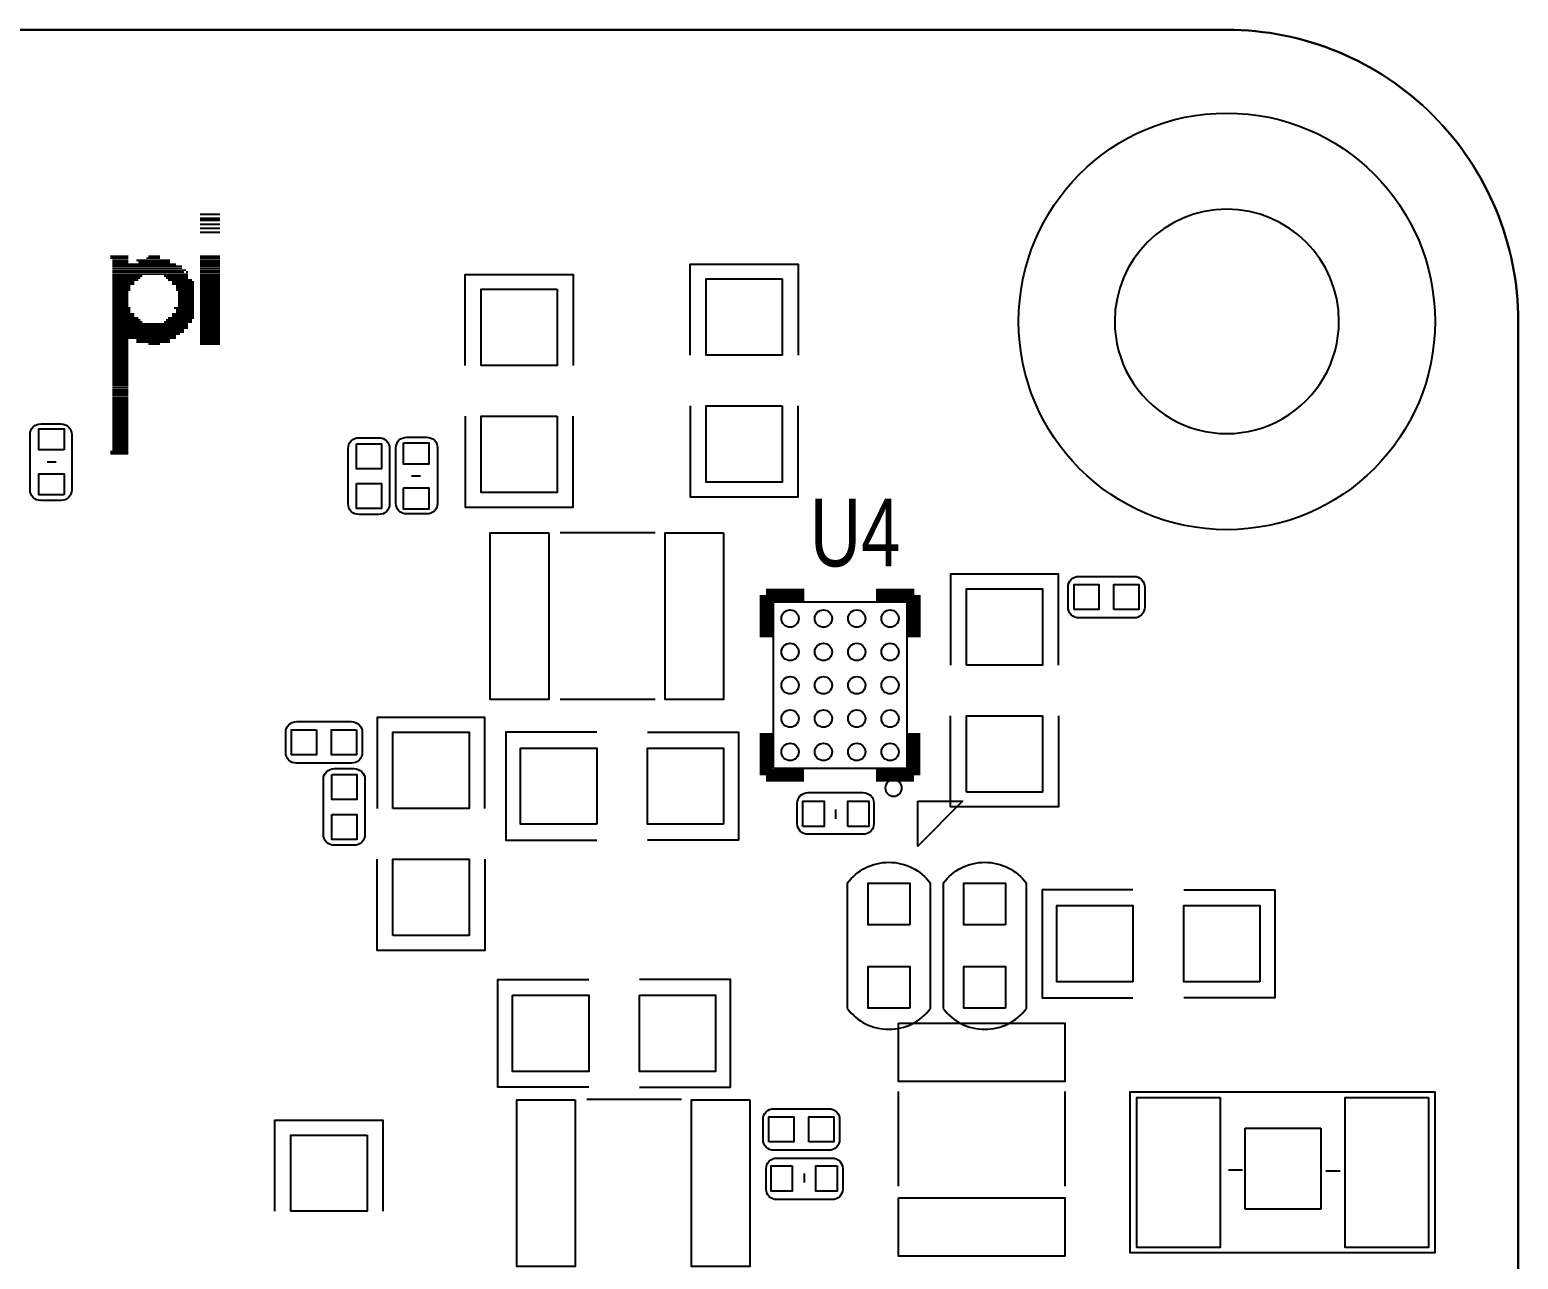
# Model space of a CAD drawing. Extents: x -3.5 to 51.5, y -3.5 to 36.5.
# Drawn here: x 33.63 to 51.5, y 21.75 to 36.5 of the extents above; entities that cross this region are included whole.
import ezdxf

# ---------------------------------------------------------------- set-up
doc = ezdxf.new("R2010")
doc.units = 0
for name, color, linetype in [('BG_OUTLINE', 1, 'CONTINUOUS'), ('BG_SILKSCREEN_TOP', 142, 'CONTINUOUS'), ('PG_SILKSCREEN_TOP', 2, 'CONTINUOUS'), ('PIN_TOP', 3, 'CONTINUOUS')]:
    doc.layers.add(name, color=color, linetype=linetype)

msp = doc.modelspace()

# ---------------------------------------------------------------- linework, layer by layer
at = {"layer": 'BG_OUTLINE'}
msp.add_lwpolyline([(47.99965, 36.499038), (-0.000254, 36.499038, 0.414214), (-3.50012, 32.999172), (-3.50012, -0.000762, 0.414235), (-0.000254, -3.500882), (47.99965, -3.500882, 0.414255), (51.49977, -0.000762), (51.49977, 32.999172, 0.414233)], format="xyb", close=True, dxfattribs=at)
msp.add_lwpolyline([(-0.000254, 36.499038), (47.99965, 36.499038)], dxfattribs=at)
for points in [[(47.99965, 36.499038, -0.414233), (51.49977, 32.999172)], [(49.34712, 32.99968, 0.99999), (46.65472, 32.99968, 1.00001), (49.34712, 32.99968)], [(51.49977, 32.999172), (51.49977, -0.000762, -0.414255), (47.99965, -3.500882), (-0.000254, -3.500882, -0.414235), (-3.50012, -0.000762)]]:
    msp.add_lwpolyline(points, format="xyb", dxfattribs=at)
at = {"layer": 'BG_SILKSCREEN_TOP'}
for points, const_width in [([(35.670998, 34.284412), (35.910266, 34.284412)], 0.023622), ([(35.670998, 34.23666), (35.910266, 34.23666)], 0.023622), ([(35.670998, 34.21253), (35.910266, 34.21253)], 0.023622), ([(35.670998, 34.165032), (35.910266, 34.165032)], 0.023622), ([(35.670998, 34.117026), (35.910266, 34.117026)], 0.023622), ([(35.670998, 34.069274), (35.910266, 34.069274)], 0.023622), ([(34.593784, 33.782), (34.80943, 33.782)], 0.023622), ([(35.048952, 33.782), (35.192208, 33.782)], 0.023622), ([(35.670998, 33.782), (35.910266, 33.782)], 0.023622), ([(34.593784, 33.758378), (34.80943, 33.758378)], 0.023622), ([(34.617914, 33.733994), (34.80943, 33.733994)], 0.023622), ([(34.617914, 33.710118), (34.80943, 33.710118)], 0.023622), ([(34.617914, 33.685988), (35.383978, 33.685988)], 0.023622), ([(34.617914, 33.662366), (35.455606, 33.662366)], 0.023622), ([(34.617914, 33.63849), (35.455606, 33.63849)], 0.023622), ([(34.617914, 33.61436), (35.503612, 33.61436)], 0.023622), ([(34.617914, 33.590738), (35.479228, 33.590738)], 0.023622), ([(34.904934, 33.733994), (35.311842, 33.733994)], 0.023622), ([(34.92881, 33.710118), (35.311842, 33.710118)], 0.023622), ([(35.024822, 33.758378), (35.192208, 33.758378)], 0.023622), ([(35.503612, 33.590738), (35.527488, 33.590738)], 0.023622), ([(35.670998, 33.758378), (35.910266, 33.758378)], 0.023622), ([(35.670998, 33.733994), (35.910266, 33.733994)], 0.023622), ([(35.670998, 33.710118), (35.910266, 33.710118)], 0.023622), ([(35.670998, 33.685988), (35.910266, 33.685988)], 0.023622), ([(35.670998, 33.662366), (35.910266, 33.662366)], 0.023622), ([(35.670998, 33.63849), (35.910266, 33.63849)], 0.023622), ([(35.670998, 33.61436), (35.910266, 33.61436)], 0.023622), ([(35.670998, 33.590738), (35.910266, 33.590738)], 0.023622), ([(34.617914, 33.566608), (35.527488, 33.566608)], 0.023622), ([(34.617914, 33.542732), (34.97707, 33.542732)], 0.023622), ([(34.617914, 33.518856), (34.953194, 33.518856)], 0.023622), ([(34.617914, 33.49498), (34.92881, 33.49498)], 0.023622), ([(34.617914, 33.471104), (34.881312, 33.471104)], 0.023622), ([(34.617914, 33.44672), (34.881312, 33.44672)], 0.023622), ([(34.617914, 33.423098), (34.833306, 33.423098)], 0.023622), ([(35.240214, 33.542732), (35.527488, 33.542732)], 0.023622), ([(35.264344, 33.518856), (35.527488, 33.518856)], 0.023622), ([(35.28822, 33.49498), (35.57524, 33.49498)], 0.023622), ([(35.335972, 33.471104), (35.59937, 33.471104)], 0.023622), ([(35.335972, 33.44672), (35.59937, 33.44672)], 0.023622), ([(35.383978, 33.423098), (35.59937, 33.423098)], 0.023622), ([(35.670998, 33.566608), (35.910266, 33.566608)], 0.023622), ([(35.670998, 33.542732), (35.910266, 33.542732)], 0.023622), ([(35.670998, 33.518856), (35.910266, 33.518856)], 0.023622), ([(35.670998, 33.49498), (35.910266, 33.49498)], 0.023622), ([(35.670998, 33.471104), (35.910266, 33.471104)], 0.023622), ([(35.670998, 33.44672), (35.910266, 33.44672)], 0.023622), ([(35.670998, 33.423098), (35.910266, 33.423098)], 0.023622), ([(34.617914, 33.398968), (34.833306, 33.398968)], 0.023622), ([(34.617914, 33.375092), (34.833306, 33.375092)], 0.023622), ([(34.617914, 33.351216), (34.80943, 33.351216)], 0.023622), ([(34.617914, 33.32734), (34.80943, 33.32734)], 0.023622), ([(34.617914, 33.30321), (34.80943, 33.30321)], 0.023622), ([(34.617914, 33.279588), (34.80943, 33.279588)], 0.023622), ([(34.617914, 33.255712), (34.80943, 33.255712)], 0.023622), ([(35.383978, 33.398968), (35.59937, 33.398968)], 0.023622), ([(35.383978, 33.375092), (35.59937, 33.375092)], 0.023622), ([(35.4076, 33.351216), (35.59937, 33.351216)], 0.023622), ([(35.4076, 33.32734), (35.59937, 33.32734)], 0.023622), ([(35.4076, 33.30321), (35.59937, 33.30321)], 0.023622), ([(35.4076, 33.279588), (35.59937, 33.279588)], 0.023622), ([(35.4076, 33.255712), (35.59937, 33.255712)], 0.023622), ([(35.670998, 33.398968), (35.910266, 33.398968)], 0.023622), ([(35.670998, 33.375092), (35.910266, 33.375092)], 0.023622), ([(35.670998, 33.351216), (35.910266, 33.351216)], 0.023622), ([(35.670998, 33.32734), (35.910266, 33.32734)], 0.023622), ([(35.670998, 33.30321), (35.910266, 33.30321)], 0.023622), ([(35.670998, 33.279588), (35.910266, 33.279588)], 0.023622), ([(35.670998, 33.255712), (35.910266, 33.255712)], 0.023622), ([(34.617914, 33.231582), (34.80943, 33.231582)], 0.023622), ([(34.617914, 33.20796), (34.80943, 33.20796)], 0.023622), ([(34.617914, 33.183576), (34.80943, 33.183576)], 0.023622), ([(34.617914, 33.1597), (34.833306, 33.1597)], 0.023622), ([(34.617914, 33.13557), (34.833306, 33.13557)], 0.023622), ([(34.617914, 33.111948), (34.833306, 33.111948)], 0.023622), ([(34.617914, 33.088072), (34.881312, 33.088072)], 0.023622), ([(34.617914, 33.063942), (34.881312, 33.063942)], 0.023622), ([(35.335972, 33.088072), (35.59937, 33.088072)], 0.023622), ([(35.335972, 33.063942), (35.59937, 33.063942)], 0.023622), ([(35.359848, 33.1597), (35.59937, 33.1597)], 0.023622), ([(35.383978, 33.13557), (35.59937, 33.13557)], 0.023622), ([(35.383978, 33.111948), (35.59937, 33.111948)], 0.023622), ([(35.4076, 33.231582), (35.59937, 33.231582)], 0.023622), ([(35.4076, 33.20796), (35.59937, 33.20796)], 0.023622), ([(35.4076, 33.183576), (35.59937, 33.183576)], 0.023622), ([(35.670998, 33.231582), (35.910266, 33.231582)], 0.023622), ([(35.670998, 33.20796), (35.910266, 33.20796)], 0.023622), ([(35.670998, 33.183576), (35.910266, 33.183576)], 0.023622), ([(35.670998, 33.1597), (35.910266, 33.1597)], 0.023622), ([(35.670998, 33.13557), (35.910266, 33.13557)], 0.023622), ([(35.670998, 33.111948), (35.910266, 33.111948)], 0.023622), ([(35.670998, 33.088072), (35.910266, 33.088072)], 0.023622), ([(35.670998, 33.063942), (35.910266, 33.063942)], 0.023622), ([(34.617914, 33.04032), (34.92881, 33.04032)], 0.023622), ([(34.617914, 33.01619), (34.953194, 33.01619)], 0.023622), ([(34.617914, 32.992314), (34.97707, 32.992314)], 0.023622), ([(34.617914, 32.968184), (35.527488, 32.968184)], 0.023622), ([(34.617914, 32.944562), (35.527488, 32.944562)], 0.023622), ([(34.617914, 32.920686), (35.527488, 32.920686)], 0.023622), ([(34.617914, 32.896302), (35.479228, 32.896302)], 0.023622), ([(35.240214, 32.992314), (35.57524, 32.992314)], 0.023622), ([(35.264344, 33.01619), (35.57524, 33.01619)], 0.023622), ([(35.28822, 33.04032), (35.59937, 33.04032)], 0.023622), ([(35.670998, 33.04032), (35.910266, 33.04032)], 0.023622), ([(35.670998, 33.01619), (35.910266, 33.01619)], 0.023622), ([(35.670998, 32.992314), (35.910266, 32.992314)], 0.023622), ([(35.670998, 32.968184), (35.910266, 32.968184)], 0.023622), ([(35.670998, 32.944562), (35.910266, 32.944562)], 0.023622), ([(35.670998, 32.920686), (35.910266, 32.920686)], 0.023622), ([(35.670998, 32.896302), (35.910266, 32.896302)], 0.023622), ([(34.617914, 32.87268), (35.479228, 32.87268)], 0.023622), ([(34.617914, 32.84855), (35.43173, 32.84855)], 0.023622), ([(34.617914, 32.824674), (35.383978, 32.824674)], 0.023622), ([(34.617914, 32.800544), (35.383978, 32.800544)], 0.023622), ([(34.617914, 32.776922), (34.80943, 32.776922)], 0.023622), ([(34.617914, 32.753046), (34.80943, 32.753046)], 0.023622), ([(34.617914, 32.728916), (34.80943, 32.728916)], 0.023622), ([(34.617914, 32.705294), (34.80943, 32.705294)], 0.023622), ([(34.904934, 32.776922), (35.311842, 32.776922)], 0.023622), ([(34.904934, 32.753046), (35.311842, 32.753046)], 0.023622), ([(35.048952, 32.728916), (35.192208, 32.728916)], 0.023622), ([(35.670998, 32.87268), (35.910266, 32.87268)], 0.023622), ([(35.670998, 32.84855), (35.910266, 32.84855)], 0.023622), ([(35.670998, 32.824674), (35.910266, 32.824674)], 0.023622), ([(35.670998, 32.800544), (35.910266, 32.800544)], 0.023622), ([(35.670998, 32.776922), (35.910266, 32.776922)], 0.023622), ([(35.670998, 32.753046), (35.910266, 32.753046)], 0.023622), ([(35.670998, 32.728916), (35.910266, 32.728916)], 0.023622), ([(34.617914, 32.681164), (34.80943, 32.681164)], 0.023622), ([(34.617914, 32.657288), (34.80943, 32.657288)], 0.023622), ([(34.617914, 32.632904), (34.80943, 32.632904)], 0.023622), ([(34.617914, 32.609282), (34.80943, 32.609282)], 0.023622), ([(34.617914, 32.585152), (34.80943, 32.585152)], 0.023622), ([(34.617914, 32.561276), (34.80943, 32.561276)], 0.023622), ([(34.617914, 32.537654), (34.80943, 32.537654)], 0.023622), ([(34.617914, 32.513524), (34.80943, 32.513524)], 0.023622), ([(34.617914, 32.489648), (34.80943, 32.489648)], 0.023622), ([(34.617914, 32.465772), (34.80943, 32.465772)], 0.023622), ([(34.617914, 32.441896), (34.80943, 32.441896)], 0.023622), ([(34.617914, 32.417766), (34.80943, 32.417766)], 0.023622), ([(34.617914, 32.394144), (34.80943, 32.394144)], 0.023622), ([(34.617914, 32.370268), (34.80943, 32.370268)], 0.023622), ([(34.617914, 32.345884), (34.80943, 32.345884)], 0.023622), ([(34.617914, 32.322008), (34.80943, 32.322008)], 0.023622), ([(34.617914, 32.298132), (34.80943, 32.298132)], 0.023622), ([(34.617914, 32.274256), (34.80943, 32.274256)], 0.023622), ([(34.617914, 32.250126), (34.80943, 32.250126)], 0.023622), ([(34.617914, 32.226504), (34.80943, 32.226504)], 0.023622), ([(34.617914, 32.202628), (34.80943, 32.202628)], 0.023622), ([(34.617914, 32.178498), (34.80943, 32.178498)], 0.023622), ([(34.617914, 32.154876), (34.80943, 32.154876)], 0.023622), ([(34.617914, 32.130746), (34.80943, 32.130746)], 0.023622), ([(34.617914, 32.10687), (34.80943, 32.10687)], 0.023622), ([(34.617914, 32.082486), (34.80943, 32.082486)], 0.023622), ([(34.617914, 32.058864), (34.80943, 32.058864)], 0.023622), ([(34.617914, 32.034988), (34.80943, 32.034988)], 0.023622), ([(34.617914, 32.010858), (34.80943, 32.010858)], 0.023622), ([(34.617914, 31.987236), (34.80943, 31.987236)], 0.023622), ([(34.617914, 31.963106), (34.80943, 31.963106)], 0.023622), ([(34.617914, 31.93923), (34.80943, 31.93923)], 0.023622), ([(34.617914, 31.9151), (34.80943, 31.9151)], 0.023622), ([(34.617914, 31.891478), (34.80943, 31.891478)], 0.023622), ([(34.617914, 31.867348), (34.80943, 31.867348)], 0.023622), ([(34.617914, 31.843472), (34.80943, 31.843472)], 0.023622), ([(34.617914, 31.81985), (34.80943, 31.81985)], 0.023622), ([(34.617914, 31.795466), (34.80943, 31.795466)], 0.023622), ([(34.617914, 31.77159), (34.80943, 31.77159)], 0.023622), ([(34.617914, 31.74746), (34.80943, 31.74746)], 0.023622), ([(34.617914, 31.723838), (34.80943, 31.723838)], 0.023622), ([(34.617914, 31.699708), (34.80943, 31.699708)], 0.023622), ([(34.617914, 31.675832), (34.80943, 31.675832)], 0.023622), ([(34.617914, 31.65221), (34.80943, 31.65221)], 0.023622), ([(34.617914, 31.62808), (34.80943, 31.62808)], 0.023622), ([(34.617914, 31.604204), (34.80943, 31.604204)], 0.023622), ([(34.617914, 31.580328), (34.80943, 31.580328)], 0.023622), ([(34.617914, 31.556452), (34.80943, 31.556452)], 0.023622), ([(34.617914, 31.532068), (34.80943, 31.532068)], 0.023622), ([(34.617914, 31.508192), (34.80943, 31.508192)], 0.023622), ([(34.617914, 31.48457), (34.80943, 31.48457)], 0.023622), ([(34.617914, 31.46044), (34.80943, 31.46044)], 0.023622), ([(34.593784, 31.436564), (34.80943, 31.436564)], 0.023622), ([(34.593784, 31.412688), (34.80943, 31.412688)], 0.023622), ([(42.4688, 29.21), (42.4688, 29.718)], 0.1524), ([(42.4688, 29.718), (42.926, 29.718)], 0.1524), ([(44.2468, 29.718), (43.7896, 29.718)], 0.1524), ([(44.2468, 29.21), (44.2468, 29.718)], 0.1524), ([(42.466768, 28.058872), (42.466768, 27.550872)], 0.1524), ([(44.244768, 28.058872), (44.244768, 27.550872)], 0.1524), ([(42.466768, 27.550872), (42.923968, 27.550872)], 0.1524), ([(44.244768, 27.550872), (43.787568, 27.550872)], 0.1524)]:
    msp.add_lwpolyline(points, dxfattribs=dict(at, const_width=const_width))
msp.add_lwpolyline([(44.28998, 27.24277), (44.828714, 27.24277), (44.28998, 26.703782)], close=True, dxfattribs=at)
at = {"layer": 'PG_SILKSCREEN_TOP'}
for points in [[(41.55821, 32.596074), (41.55821, 33.688274), (42.85361, 33.688274), (42.85361, 32.596074)], [(38.855396, 32.471868), (38.855396, 33.564068), (40.150796, 33.564068), (40.150796, 32.471868)], [(38.855396, 31.862268), (38.855396, 30.770068), (40.150796, 30.770068), (40.150796, 31.862268)], [(41.55821, 31.986474), (41.55821, 30.894274), (42.85361, 30.894274), (42.85361, 31.986474)], [(37.579808, 31.60268), (37.818568, 31.60268)], [(38.149784, 31.609792), (38.395656, 31.609792)], [(33.94456, 31.312104), (33.83534, 31.312104)], [(38.208966, 31.147766), (38.318186, 31.147766)], [(34.003742, 30.850078), (33.75787, 30.850078)], [(41.135554, 30.464252), (39.997634, 30.464252)], [(45.979334, 28.87599), (45.979334, 29.96819), (44.683934, 29.96819), (44.683934, 28.87599)], [(46.094904, 29.57195), (46.094904, 29.81071)], [(42.556938, 27.634438), (42.556938, 29.634434), (44.156884, 29.634434), (44.156884, 27.634438), (42.556938, 27.634438)], [(41.135554, 28.462732), (39.997634, 28.462732)], [(39.092124, 27.154124), (39.092124, 28.246324), (37.796724, 28.246324), (37.796724, 27.154124)], [(45.979334, 28.26639), (45.979334, 27.17419), (44.683934, 27.17419), (44.683934, 28.26639)], [(37.619432, 28.067), (37.619432, 27.82824)], [(40.434006, 28.070302), (39.341806, 28.070048), (39.341806, 26.774648), (40.434006, 26.774394)], [(41.043606, 28.070302), (42.135806, 28.070048), (42.135806, 26.774648), (41.043606, 26.774394)], [(37.282882, 27.63266), (37.521642, 27.63266)], [(42.84218, 26.972768), (42.84218, 27.21864)], [(43.304206, 27.03195), (43.304206, 27.14117)], [(39.092124, 26.544524), (39.092124, 25.452324), (37.796724, 25.452324), (37.796724, 26.544524)], [(43.443398, 26.256742), (43.443398, 24.756618)], [(44.443142, 24.756618), (44.443142, 26.256742)], [(44.594526, 26.256742), (44.594526, 24.756618)], [(45.59427, 24.756618), (45.59427, 26.256742)], [(46.873922, 26.179272), (45.781722, 26.179272), (45.781722, 24.883872), (46.873922, 24.883872)], [(47.483522, 26.179272), (48.575722, 26.179272), (48.575722, 24.883872), (47.483522, 24.883872)], [(40.338502, 23.80869), (39.246302, 23.80869), (39.246302, 25.10409), (40.338502, 25.10409)], [(40.948102, 23.80869), (42.040302, 23.80869), (42.040302, 25.10409), (40.948102, 25.10409)], [(41.453816, 23.660608), (40.315896, 23.660608)], [(44.05503, 23.75916), (44.05503, 22.62124)], [(46.05655, 23.75916), (46.05655, 22.62124)], [(50.473864, 21.822664), (46.841664, 21.822664), (46.841664, 23.753064), (50.499264, 23.753064), (50.499264, 21.822664), (50.473864, 21.822664)], [(42.431462, 23.18385), (42.431462, 23.42261)], [(36.571428, 22.320758), (36.571428, 23.412958), (37.866828, 23.412958), (37.866828, 22.320758)], [(48.220376, 23.317962), (49.130458, 23.317962)], [(48.220376, 22.347936), (48.220376, 23.317962)], [(49.130458, 23.317962), (49.130458, 22.347936)], [(42.927016, 22.774148), (42.927016, 22.664928)], [(43.389042, 22.83333), (43.389042, 22.587458)], [(48.020478, 22.817836), (48.190404, 22.817836)], [(49.190402, 22.80793), (49.360582, 22.80793)], [(49.130458, 22.347936), (48.220376, 22.347936)]]:
    msp.add_lwpolyline(points, dxfattribs=at)
for points in [[(33.63087, 30.977078), (33.63087, 31.643066, -0.414214), (33.75787, 31.770066)], [(33.75787, 31.770066), (34.003742, 31.770066, -0.414214), (34.130742, 31.643066)], [(34.130742, 31.643066), (34.130742, 30.977078, -0.414214), (34.003742, 30.850078)], [(37.450268, 30.81274), (37.450268, 31.47314, -0.42804), (37.579808, 31.60268)], [(37.818568, 31.60268, -0.42804), (37.948108, 31.47314)], [(37.948108, 31.47314), (37.948108, 30.81274, -0.42804), (37.818568, 30.6832)], [(38.022784, 30.816804), (38.022784, 31.482792, -0.414214), (38.149784, 31.609792)], [(38.395656, 31.609792, -0.414214), (38.522656, 31.482792)], [(38.522656, 31.482792), (38.522656, 30.816804, -0.414214), (38.395656, 30.689804)], [(33.75787, 30.850078, -0.414214), (33.63087, 30.977078)], [(37.818568, 30.6832), (37.579808, 30.6832, -0.42804), (37.450268, 30.81274)], [(38.395656, 30.689804), (38.149784, 30.689804, -0.414214), (38.022784, 30.816804)], [(46.094904, 29.81071, -0.42804), (46.224444, 29.94025)], [(46.224444, 29.94025), (46.884844, 29.94025, -0.42804), (47.014384, 29.81071)], [(47.014384, 29.81071), (47.014384, 29.57195, -0.42804), (46.884844, 29.44241)], [(46.884844, 29.44241), (46.224444, 29.44241, -0.42804), (46.094904, 29.57195)], [(36.699952, 27.82824), (36.699952, 28.067, -0.42804), (36.829492, 28.19654)], [(36.829492, 28.19654), (37.489892, 28.19654, -0.42804), (37.619432, 28.067)], [(37.489892, 27.6987), (36.829492, 27.6987, -0.42804), (36.699952, 27.82824)], [(37.619432, 27.82824, -0.42804), (37.489892, 27.6987)], [(37.153342, 26.84272), (37.153342, 27.50312, -0.42804), (37.282882, 27.63266)], [(37.521642, 27.63266, -0.42804), (37.651182, 27.50312)], [(37.651182, 27.50312), (37.651182, 26.84272, -0.42804), (37.521642, 26.71318)], [(42.84218, 27.21864, -0.414214), (42.96918, 27.34564)], [(42.96918, 27.34564), (43.635168, 27.34564, -0.414214), (43.762168, 27.21864)], [(44.099988, 27.401012, 1), (43.899836, 27.401012, 1), (44.099988, 27.401012)], [(43.762168, 27.21864), (43.762168, 26.972768, -0.414214), (43.635168, 26.845768)], [(37.521642, 26.71318), (37.282882, 26.71318, -0.42804), (37.153342, 26.84272)], [(43.635168, 26.845768), (42.96918, 26.845768, -0.414214), (42.84218, 26.972768)], [(43.443398, 26.256742, -0.504954), (44.443142, 26.256742)], [(44.594526, 26.256742, -0.504954), (45.59427, 26.256742)], [(43.443398, 24.756618, 0.503899), (44.443142, 24.756618)], [(44.594526, 24.756618, 0.503899), (45.59427, 24.756618)], [(42.431462, 23.42261, -0.42804), (42.561002, 23.55215)], [(42.561002, 23.55215), (43.221402, 23.55215, -0.42804), (43.350942, 23.42261)], [(43.350942, 23.42261), (43.350942, 23.18385, -0.42804), (43.221402, 23.05431)], [(43.221402, 23.05431), (42.561002, 23.05431, -0.42804), (42.431462, 23.18385)], [(42.469054, 22.587458), (42.469054, 22.83333, -0.414214), (42.596054, 22.96033)], [(42.596054, 22.96033), (43.262042, 22.96033, -0.414214), (43.389042, 22.83333)], [(43.262042, 22.460458), (42.596054, 22.460458, -0.414214), (42.469054, 22.587458)], [(43.389042, 22.587458, -0.414214), (43.262042, 22.460458)]]:
    msp.add_lwpolyline(points, format="xyb", dxfattribs=at)
at = {"layer": 'PIN_TOP'}
for points in [[(42.66311, 33.510474), (42.66311, 32.596074), (41.74871, 32.596074), (41.74871, 33.510474)], [(39.960296, 33.386268), (39.960296, 32.471868), (39.045896, 32.471868), (39.045896, 33.386268)], [(39.960296, 31.862268), (39.960296, 30.947868), (39.045896, 30.947868), (39.045896, 31.862268)], [(42.66311, 31.986474), (42.66311, 31.072074), (41.74871, 31.072074), (41.74871, 31.986474)], [(34.03854, 31.457646), (33.73374, 31.457646), (33.73374, 31.711646), (34.03854, 31.711646)], [(37.549328, 31.53156), (37.849048, 31.53156), (37.849048, 31.23184), (37.549328, 31.23184)], [(38.114986, 31.542228), (38.419786, 31.542228), (38.419786, 31.288228), (38.114986, 31.288228)], [(34.03854, 30.917642), (33.73374, 30.917642), (33.73374, 31.171642), (34.03854, 31.171642)], [(37.549328, 31.05404), (37.849048, 31.05404), (37.849048, 30.75432), (37.549328, 30.75432)], [(38.114986, 31.002224), (38.419786, 31.002224), (38.419786, 30.748224), (38.114986, 30.748224)], [(39.857934, 30.462982), (39.857934, 28.464002), (39.156894, 28.464002), (39.156894, 30.462982)], [(41.955974, 30.462982), (41.955974, 28.464002), (41.254934, 28.464002), (41.254934, 30.462982)], [(44.874434, 28.87599), (44.874434, 29.79039), (45.788834, 29.79039), (45.788834, 28.87599)], [(46.166024, 29.54147), (46.166024, 29.84119), (46.465744, 29.84119), (46.465744, 29.54147)], [(46.643544, 29.54147), (46.643544, 29.84119), (46.943264, 29.84119), (46.943264, 29.54147)], [(44.874434, 27.35199), (44.874434, 28.26639), (45.788834, 28.26639), (45.788834, 27.35199)], [(37.070792, 28.09748), (37.070792, 27.79776), (36.771072, 27.79776), (36.771072, 28.09748)], [(37.548312, 28.09748), (37.548312, 27.79776), (37.248592, 27.79776), (37.248592, 28.09748)], [(37.987224, 27.154124), (37.987224, 28.068524), (38.901624, 28.068524), (38.901624, 27.154124)], [(40.434006, 26.965148), (39.519606, 26.965148), (39.519606, 27.879548), (40.434006, 27.879548)], [(41.958006, 26.965148), (41.043606, 26.965148), (41.043606, 27.879548), (41.958006, 27.879548)], [(37.252402, 27.56154), (37.552122, 27.56154), (37.552122, 27.26182), (37.252402, 27.26182)], [(42.909744, 26.93797), (42.909744, 27.24277), (43.163744, 27.24277), (43.163744, 26.93797)], [(43.449748, 26.93797), (43.449748, 27.24277), (43.703748, 27.24277), (43.703748, 26.93797)], [(37.252402, 27.08402), (37.552122, 27.08402), (37.552122, 26.7843), (37.252402, 26.7843)], [(37.987224, 25.630124), (37.987224, 26.544524), (38.901624, 26.544524), (38.901624, 25.630124)], [(44.193206, 25.756616), (43.693334, 25.756616), (43.693334, 26.256488), (44.193206, 26.256488)], [(45.344334, 25.756616), (44.844462, 25.756616), (44.844462, 26.256488), (45.344334, 26.256488)], [(46.873922, 25.074372), (45.959522, 25.074372), (45.959522, 25.988772), (46.873922, 25.988772)], [(48.397922, 25.074372), (47.483522, 25.074372), (47.483522, 25.988772), (48.397922, 25.988772)], [(44.193206, 24.756872), (43.693334, 24.756872), (43.693334, 25.256744), (44.193206, 25.256744)], [(45.344334, 24.756872), (44.844462, 24.756872), (44.844462, 25.256744), (45.344334, 25.256744)], [(39.424102, 24.91359), (40.338502, 24.91359), (40.338502, 23.99919), (39.424102, 23.99919)], [(40.948102, 24.91359), (41.862502, 24.91359), (41.862502, 23.99919), (40.948102, 23.99919)], [(44.0563, 24.57958), (46.05528, 24.57958), (46.05528, 23.87854), (44.0563, 23.87854)], [(40.176196, 23.659338), (40.176196, 21.660358), (39.475156, 21.660358), (39.475156, 23.659338)], [(42.274236, 23.659338), (42.274236, 21.660358), (41.573196, 21.660358), (41.573196, 23.659338)], [(47.920529, 23.687913), (47.920529, 21.887815), (46.920531, 21.887815), (46.920531, 23.687913)], [(50.420397, 23.687913), (50.420397, 21.887815), (49.420399, 21.887815), (49.420399, 23.687913)], [(42.502582, 23.15337), (42.502582, 23.45309), (42.802302, 23.45309), (42.802302, 23.15337)], [(42.980102, 23.15337), (42.980102, 23.45309), (43.279822, 23.45309), (43.279822, 23.15337)], [(37.676328, 23.235158), (37.676328, 22.320758), (36.761928, 22.320758), (36.761928, 23.235158)], [(42.781474, 22.868128), (42.781474, 22.563328), (42.527474, 22.563328), (42.527474, 22.868128)], [(43.321478, 22.868128), (43.321478, 22.563328), (43.067478, 22.563328), (43.067478, 22.868128)], [(44.0563, 22.48154), (46.05528, 22.48154), (46.05528, 21.7805), (44.0563, 21.7805)]]:
    msp.add_lwpolyline(points, close=True, dxfattribs=at)
for centre, radius in [((48.00092, 32.99968), 2.499995), ((42.756836, 29.434028), 0.104013), ((43.156886, 29.434028), 0.104013), ((43.556682, 29.434028), 0.104013), ((43.956732, 29.434028), 0.104013), ((42.756836, 29.033978), 0.104013), ((43.156886, 29.033978), 0.104013), ((43.556682, 29.033978), 0.104013), ((43.956732, 29.033978), 0.104013), ((42.756836, 28.633928), 0.104013), ((43.156886, 28.633928), 0.104013), ((43.556682, 28.633928), 0.104013), ((43.956732, 28.633928), 0.104013), ((42.756836, 28.233878), 0.104013), ((43.156886, 28.233878), 0.104013), ((43.556682, 28.233878), 0.104013), ((43.956732, 28.233878), 0.104013), ((42.756836, 27.833828), 0.104013), ((43.156886, 27.833828), 0.104013), ((43.556682, 27.833828), 0.104013), ((43.956732, 27.833828), 0.104013)]:
    msp.add_circle(centre, radius, dxfattribs=at)

# ---------------------------------------------------------------- texts
at = {"layer": 'BG_SILKSCREEN_TOP', "width": 0.78125}
msp.add_text('U4', height=0.8128, dxfattribs=at).set_placement((42.995088, 30.059376))

doc.saveas('drawing.dxf')
